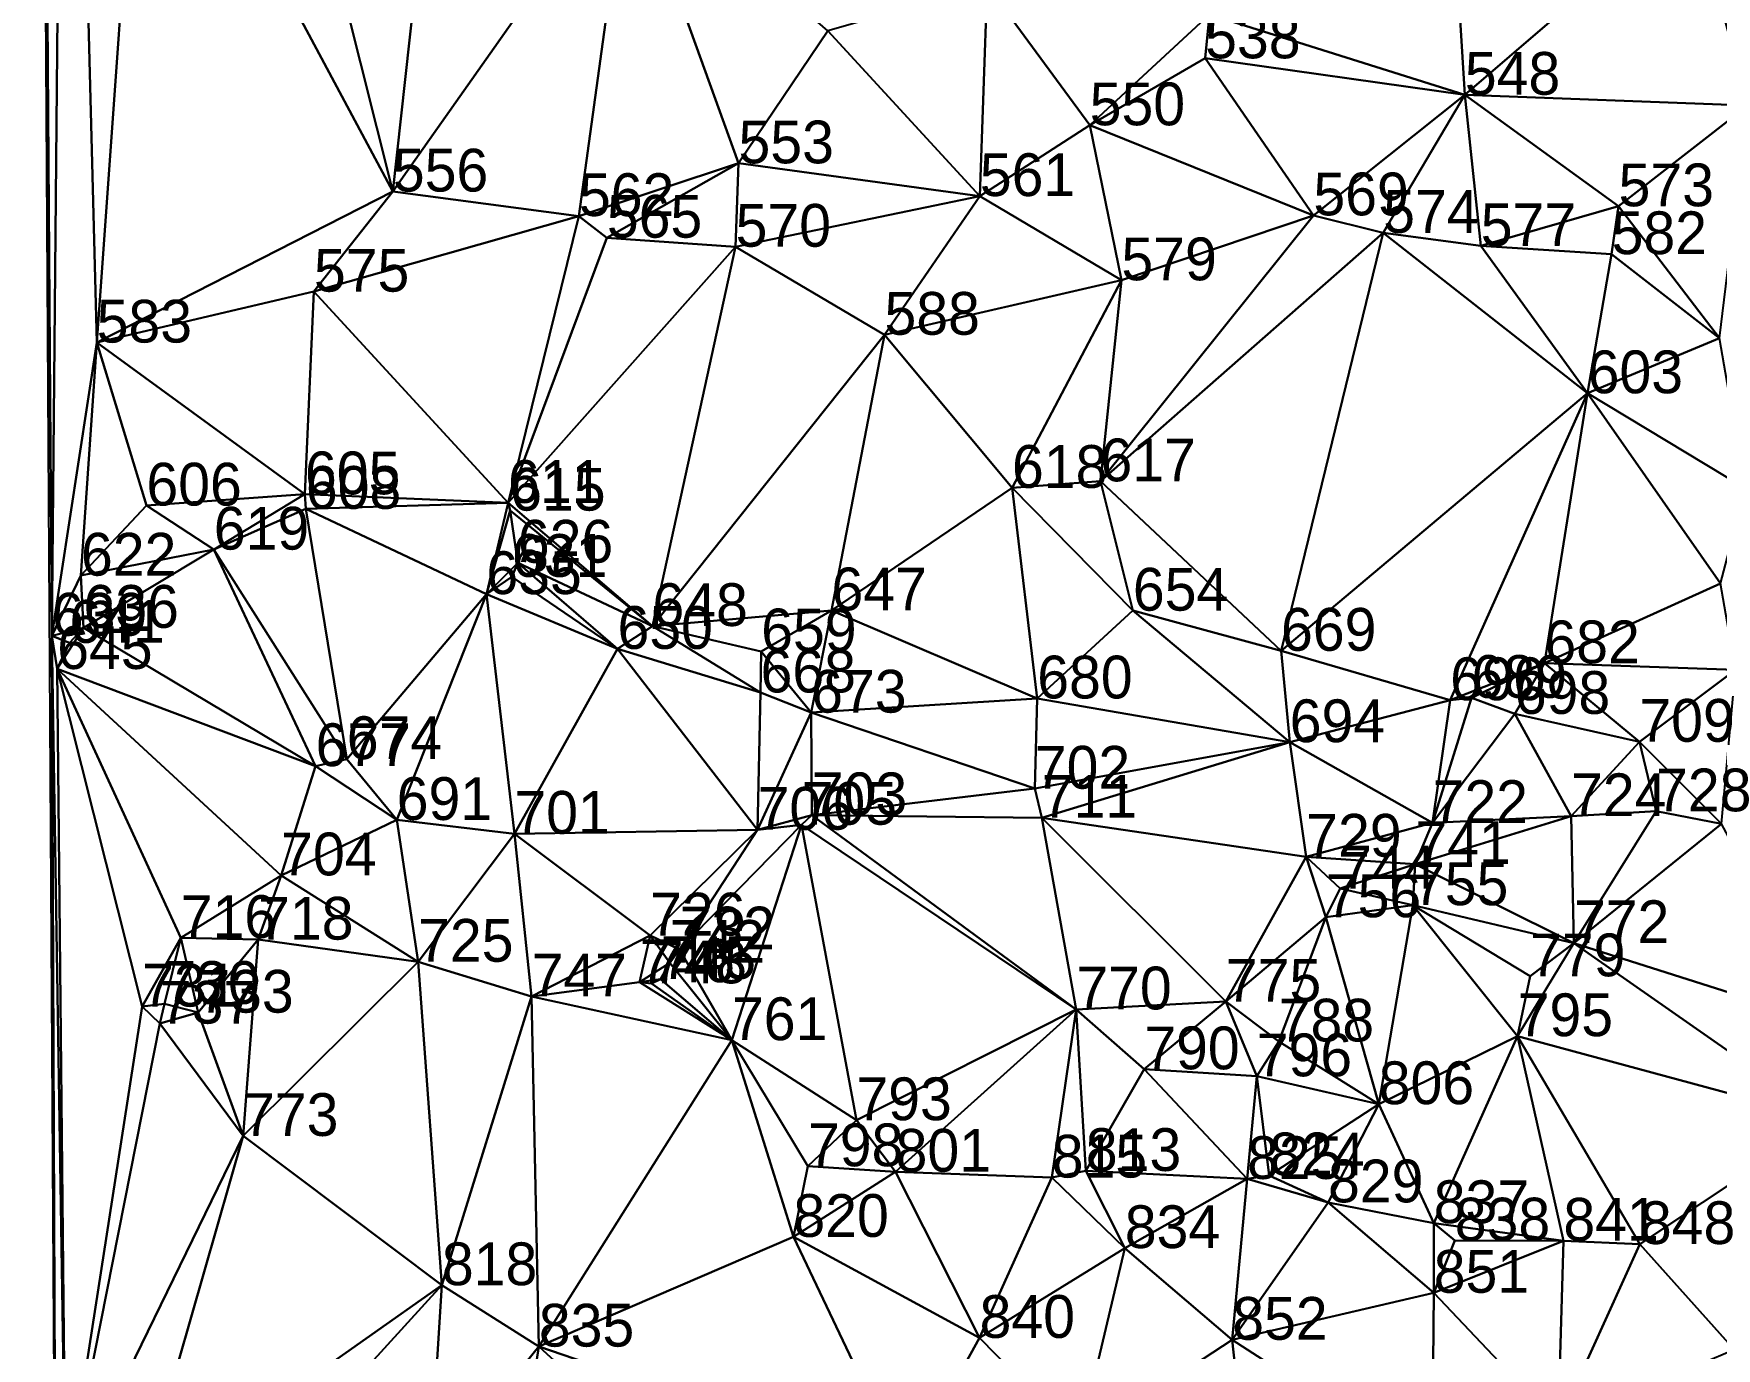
# Model space of a CAD drawing. Header units: metres. Extents: x 1121750 to 1121841, y 512624 to 512853.
# Drawn here: x 1121750.16 to 1121789.51, y 512722.58 to 512753.33 of the extents above; entities that cross this region are included whole.
import ezdxf

# ---------------------------------------------------------------- set-up
doc = ezdxf.new("R2010")
doc.units = ezdxf.units.M
doc.layers.add('shiti', color=10, linetype='CONTINUOUS')
doc.layers.add('zhuji', color=50, linetype='CONTINUOUS')

msp = doc.modelspace()

# ---------------------------------------------------------------- linework, layer by layer
for p in [(1121777.557, 512752.756, 211.41), (1121783.631, 512751.904, 211.73), (1121774.857, 512751.19, 211.65), (1121766.644, 512750.3, 211.87), (1121758.56, 512749.64, 212.17), (1121772.288, 512749.534, 211.84), (1121780.089, 512749.083, 211.49), (1121787.226, 512749.296, 211.69), (1121762.912, 512749.067, 212.13), (1121763.565, 512748.561, 212.31), (1121766.576, 512748.35, 212.01), (1121781.721, 512748.673, 211.8), (1121784.003, 512748.367, 211.86), (1121787.063, 512748.176, 211.78), (1121775.599, 512747.565, 211.88), (1121756.714, 512747.299, 212.17), (1121751.633, 512746.108, 211.97), (1121770.058, 512746.291, 212.01), (1121786.503, 512744.923, 212.01), (1121775.108, 512742.863, 212.28), (1121756.504, 512742.559, 212.93), (1121773.04, 512742.71, 212.33), (1121752.796, 512742.296, 212.4), (1121756.526, 512742.219, 213.07), (1121761.254, 512742.358, 212.24), (1121761.305, 512742.178, 212.37), (1121754.372, 512741.266, 212.91), (1121761.483, 512740.96, 212.97), (1121751.266, 512740.657, 212.64), (1121761.345, 512740.629, 213.08), (1121760.747, 512740.225, 213.27), (1121768.818, 512739.845, 212.71), (1121775.867, 512739.838, 212.62), (1121750.585, 512739.253, 212.88), (1121751.324, 512739.437, 212.73), (1121764.631, 512739.479, 212.27), (1121750.996, 512739.086, 212.77), (1121763.814, 512738.944, 212.21), (1121767.174, 512738.885, 212.81), (1121779.332, 512738.9, 212.7), (1121750.71, 512738.474, 212.98), (1121785.492, 512738.608, 212.51), (1121767.16, 512737.925, 212.88), (1121773.63, 512737.785, 212.85), (1121783.288, 512737.744, 212.68), (1121783.788, 512737.798, 212.59), (1121768.343, 512737.453, 213.1), (1121784.8, 512737.424, 212.42), (1121779.535, 512736.762, 212.92), (1121787.713, 512736.772, 212.51), (1121756.753, 512736.202, 213.03), (1121757.482, 512736.366, 213.17), (1121773.573, 512735.675, 213.12), (1121758.65, 512734.943, 213.09), (1121768.358, 512735.053, 213.28), (1121773.737, 512734.996, 213.13), (1121786.114, 512735.032, 212.77), (1121788.103, 512735.145, 212.69), (1121761.402, 512734.62, 213.33), (1121767.09, 512734.715, 213.14), (1121768.119, 512734.832, 213.23), (1121782.876, 512734.872, 213.02), (1121779.921, 512734.084, 213.09), (1121782.472, 512733.91, 212.9), (1121755.949, 512733.647, 212.97), (1121780.716, 512733.339, 213.02), (1121782.418, 512732.95, 212.94), (1121780.38, 512732.668, 213.16), (1121753.598, 512732.183, 213.1), (1121764.576, 512732.24, 212.99), (1121755.408, 512732.144, 213.16), (1121765.267, 512731.915, 212.76), (1121786.182, 512732.063, 212.63), (1121759.15, 512731.627, 213.88), (1121765.039, 512731.603, 212.9), (1121764.332, 512731.149, 213.35), (1121764.612, 512731.121, 213.17), (1121764.822, 512731.222, 213.02), (1121785.157, 512731.287, 212.53), (1121753.218, 512730.641, 213.38), (1121761.805, 512730.814, 213.79), (1121778.042, 512730.694, 213.41), (1121752.698, 512730.578, 213.3), (1121754.009, 512730.436, 213.58), (1121774.544, 512730.512, 213.36), (1121753.11, 512730.18, 213.45), (1121784.866, 512729.886, 213.09), (1121766.49, 512729.793, 213.23), (1121779.278, 512729.761, 213.35), (1121776.133, 512729.112, 213.47), (1121778.763, 512728.948, 213.49), (1121781.617, 512728.296, 213.3), (1121769.401, 512727.921, 213.49), (1121755.056, 512727.553, 214.05), (1121768.268, 512726.844, 212.85), (1121770.318, 512726.717, 213.79), (1121774.767, 512726.734, 213.68), (1121773.969, 512726.579, 213.74), (1121778.538, 512726.547, 213.53), (1121779.057, 512726.631, 213.49), (1121780.431, 512725.999, 213.55), (1121782.903, 512725.514, 213.31), (1121767.928, 512725.192, 213.54), (1121783.396, 512725.108, 213.2), (1121785.935, 512725.103, 213.29), (1121775.678, 512724.93, 213.71), (1121787.725, 512725.024, 212.97), (1121759.707, 512724.062, 214.02), (1121782.903, 512723.885, 213.38), (1121772.282, 512722.83, 214.07), (1121778.191, 512722.786, 213.76), (1121761.975, 512722.626, 214.11)]:
    msp.add_point(p)
at = {"layer": 'shiti'}
for points in [[(1121750.585, 512739.253), (1121750.9, 512774.298), (1121750.159, 512800.398), (1121750.585, 512739.253)], [(1121750.704, 512710.219), (1121750.585, 512739.253), (1121750.159, 512800.398), (1121750.704, 512710.219)], [(1121751.633, 512746.108), (1121750.9, 512774.298), (1121750.585, 512739.253), (1121751.633, 512746.108)], [(1121752.673, 512760.652), (1121750.9, 512774.298), (1121751.633, 512746.108), (1121752.673, 512760.652)], [(1121758.56, 512749.64), (1121752.673, 512760.652), (1121751.633, 512746.108), (1121758.56, 512749.64)], [(1121755.916, 512760.162), (1121752.673, 512760.652), (1121758.56, 512749.64), (1121755.916, 512760.162)], [(1121759.734, 512760.335), (1121755.916, 512760.162), (1121758.56, 512749.64), (1121759.734, 512760.335)], [(1121764.061, 512757.452), (1121759.734, 512760.335), (1121758.56, 512749.64), (1121764.061, 512757.452)], [(1121764.061, 512757.452), (1121758.56, 512749.64), (1121762.912, 512749.067), (1121764.061, 512757.452)], [(1121766.644, 512750.3), (1121764.061, 512757.452), (1121762.912, 512749.067), (1121766.644, 512750.3)], [(1121768.735, 512753.402), (1121764.061, 512757.452), (1121766.644, 512750.3), (1121768.735, 512753.402)], [(1121783.631, 512751.904), (1121783.342, 512756.561), (1121777.661, 512753.777), (1121783.631, 512751.904)], [(1121783.631, 512751.904), (1121788.962, 512756.486), (1121783.342, 512756.561), (1121783.631, 512751.904)], [(1121790.251, 512751.655), (1121788.962, 512756.486), (1121783.631, 512751.904), (1121790.251, 512751.655)], [(1121772.457, 512754.465), (1121768.735, 512753.402), (1121772.288, 512749.534), (1121772.457, 512754.465)], [(1121774.857, 512751.19), (1121772.457, 512754.465), (1121772.288, 512749.534), (1121774.857, 512751.19)], [(1121777.661, 512753.777), (1121772.457, 512754.465), (1121774.857, 512751.19), (1121777.661, 512753.777)], [(1121777.557, 512752.756), (1121777.661, 512753.777), (1121774.857, 512751.19), (1121777.557, 512752.756)], [(1121777.557, 512752.756), (1121783.631, 512751.904), (1121777.661, 512753.777), (1121777.557, 512752.756)], [(1121772.288, 512749.534), (1121768.735, 512753.402), (1121766.644, 512750.3), (1121772.288, 512749.534)], [(1121777.557, 512752.756), (1121774.857, 512751.19), (1121780.089, 512749.083), (1121777.557, 512752.756)], [(1121780.089, 512749.083), (1121783.631, 512751.904), (1121777.557, 512752.756), (1121780.089, 512749.083)], [(1121781.721, 512748.673), (1121783.631, 512751.904), (1121780.089, 512749.083), (1121781.721, 512748.673)], [(1121781.721, 512748.673), (1121784.003, 512748.367), (1121783.631, 512751.904), (1121781.721, 512748.673)], [(1121787.226, 512749.296), (1121790.251, 512751.655), (1121783.631, 512751.904), (1121787.226, 512749.296)], [(1121784.003, 512748.367), (1121787.226, 512749.296), (1121783.631, 512751.904), (1121784.003, 512748.367)], [(1121789.585, 512746.212), (1121790.251, 512751.655), (1121787.226, 512749.296), (1121789.585, 512746.212)], [(1121775.599, 512747.565), (1121774.857, 512751.19), (1121772.288, 512749.534), (1121775.599, 512747.565)], [(1121780.089, 512749.083), (1121774.857, 512751.19), (1121775.599, 512747.565), (1121780.089, 512749.083)], [(1121766.644, 512750.3), (1121762.912, 512749.067), (1121763.565, 512748.561), (1121766.644, 512750.3)], [(1121766.644, 512750.3), (1121763.565, 512748.561), (1121766.576, 512748.35), (1121766.644, 512750.3)], [(1121772.288, 512749.534), (1121766.644, 512750.3), (1121766.576, 512748.35), (1121772.288, 512749.534)], [(1121756.714, 512747.299), (1121758.56, 512749.64), (1121751.633, 512746.108), (1121756.714, 512747.299)], [(1121762.912, 512749.067), (1121758.56, 512749.64), (1121756.714, 512747.299), (1121762.912, 512749.067)], [(1121772.288, 512749.534), (1121766.576, 512748.35), (1121770.058, 512746.291), (1121772.288, 512749.534)], [(1121775.599, 512747.565), (1121772.288, 512749.534), (1121770.058, 512746.291), (1121775.599, 512747.565)], [(1121775.108, 512742.863), (1121780.089, 512749.083), (1121775.599, 512747.565), (1121775.108, 512742.863)], [(1121781.721, 512748.673), (1121780.089, 512749.083), (1121775.108, 512742.863), (1121781.721, 512748.673)], [(1121787.063, 512748.176), (1121787.226, 512749.296), (1121784.003, 512748.367), (1121787.063, 512748.176)], [(1121787.063, 512748.176), (1121789.585, 512746.212), (1121787.226, 512749.296), (1121787.063, 512748.176)], [(1121761.254, 512742.358), (1121762.912, 512749.067), (1121756.714, 512747.299), (1121761.254, 512742.358)], [(1121763.565, 512748.561), (1121762.912, 512749.067), (1121761.254, 512742.358), (1121763.565, 512748.561)], [(1121766.576, 512748.35), (1121763.565, 512748.561), (1121761.254, 512742.358), (1121766.576, 512748.35)], [(1121764.631, 512739.479), (1121766.576, 512748.35), (1121761.254, 512742.358), (1121764.631, 512739.479)], [(1121770.058, 512746.291), (1121766.576, 512748.35), (1121764.631, 512739.479), (1121770.058, 512746.291)], [(1121779.332, 512738.9), (1121781.721, 512748.673), (1121775.108, 512742.863), (1121779.332, 512738.9)], [(1121786.503, 512744.923), (1121781.721, 512748.673), (1121779.332, 512738.9), (1121786.503, 512744.923)], [(1121786.503, 512744.923), (1121784.003, 512748.367), (1121781.721, 512748.673), (1121786.503, 512744.923)], [(1121786.503, 512744.923), (1121787.063, 512748.176), (1121784.003, 512748.367), (1121786.503, 512744.923)], [(1121786.503, 512744.923), (1121789.585, 512746.212), (1121787.063, 512748.176), (1121786.503, 512744.923)], [(1121775.599, 512747.565), (1121770.058, 512746.291), (1121773.04, 512742.71), (1121775.599, 512747.565)], [(1121775.108, 512742.863), (1121775.599, 512747.565), (1121773.04, 512742.71), (1121775.108, 512742.863)], [(1121756.714, 512747.299), (1121751.633, 512746.108), (1121756.504, 512742.559), (1121756.714, 512747.299)], [(1121761.254, 512742.358), (1121756.714, 512747.299), (1121756.504, 512742.559), (1121761.254, 512742.358)], [(1121751.266, 512740.657), (1121751.633, 512746.108), (1121750.585, 512739.253), (1121751.266, 512740.657)], [(1121752.796, 512742.296), (1121751.633, 512746.108), (1121751.266, 512740.657), (1121752.796, 512742.296)], [(1121756.504, 512742.559), (1121751.633, 512746.108), (1121752.796, 512742.296), (1121756.504, 512742.559)], [(1121768.818, 512739.845), (1121770.058, 512746.291), (1121764.631, 512739.479), (1121768.818, 512739.845)], [(1121773.04, 512742.71), (1121770.058, 512746.291), (1121768.818, 512739.845), (1121773.04, 512742.71)], [(1121786.503, 512744.923), (1121790.196, 512742.696), (1121789.585, 512746.212), (1121786.503, 512744.923)], [(1121786.503, 512744.923), (1121779.332, 512738.9), (1121783.288, 512737.744), (1121786.503, 512744.923)], [(1121785.492, 512738.608), (1121786.503, 512744.923), (1121783.288, 512737.744), (1121785.492, 512738.608)], [(1121785.492, 512738.608), (1121789.61, 512740.473), (1121786.503, 512744.923), (1121785.492, 512738.608)], [(1121789.61, 512740.473), (1121790.196, 512742.696), (1121786.503, 512744.923), (1121789.61, 512740.473)], [(1121775.108, 512742.863), (1121773.04, 512742.71), (1121775.867, 512739.838), (1121775.108, 512742.863)], [(1121779.332, 512738.9), (1121775.108, 512742.863), (1121775.867, 512739.838), (1121779.332, 512738.9)], [(1121756.504, 512742.559), (1121752.796, 512742.296), (1121754.372, 512741.266), (1121756.504, 512742.559)], [(1121756.526, 512742.219), (1121756.504, 512742.559), (1121754.372, 512741.266), (1121756.526, 512742.219)], [(1121761.254, 512742.358), (1121756.504, 512742.559), (1121756.526, 512742.219), (1121761.254, 512742.358)], [(1121773.63, 512737.785), (1121773.04, 512742.71), (1121768.818, 512739.845), (1121773.63, 512737.785)], [(1121775.867, 512739.838), (1121773.04, 512742.71), (1121773.63, 512737.785), (1121775.867, 512739.838)], [(1121754.372, 512741.266), (1121752.796, 512742.296), (1121751.266, 512740.657), (1121754.372, 512741.266)], [(1121756.526, 512742.219), (1121754.372, 512741.266), (1121757.482, 512736.366), (1121756.526, 512742.219)], [(1121760.747, 512740.225), (1121761.254, 512742.358), (1121756.526, 512742.219), (1121760.747, 512740.225)], [(1121760.747, 512740.225), (1121756.526, 512742.219), (1121757.482, 512736.366), (1121760.747, 512740.225)], [(1121761.305, 512742.178), (1121761.254, 512742.358), (1121760.747, 512740.225), (1121761.305, 512742.178)], [(1121761.483, 512740.96), (1121761.305, 512742.178), (1121760.747, 512740.225), (1121761.483, 512740.96)], [(1121764.631, 512739.479), (1121761.254, 512742.358), (1121761.305, 512742.178), (1121764.631, 512739.479)], [(1121764.631, 512739.479), (1121761.305, 512742.178), (1121761.483, 512740.96), (1121764.631, 512739.479)], [(1121754.372, 512741.266), (1121751.266, 512740.657), (1121751.324, 512739.437), (1121754.372, 512741.266)], [(1121756.753, 512736.202), (1121754.372, 512741.266), (1121751.324, 512739.437), (1121756.753, 512736.202)], [(1121757.482, 512736.366), (1121754.372, 512741.266), (1121756.753, 512736.202), (1121757.482, 512736.366)], [(1121761.345, 512740.629), (1121761.483, 512740.96), (1121760.747, 512740.225), (1121761.345, 512740.629)], [(1121761.483, 512740.96), (1121761.345, 512740.629), (1121763.814, 512738.944), (1121761.483, 512740.96)], [(1121763.814, 512738.944), (1121764.631, 512739.479), (1121761.483, 512740.96), (1121763.814, 512738.944)], [(1121751.324, 512739.437), (1121751.266, 512740.657), (1121750.585, 512739.253), (1121751.324, 512739.437)], [(1121761.345, 512740.629), (1121760.747, 512740.225), (1121763.814, 512738.944), (1121761.345, 512740.629)], [(1121789.962, 512738.455), (1121789.61, 512740.473), (1121785.492, 512738.608), (1121789.962, 512738.455)], [(1121760.747, 512740.225), (1121757.482, 512736.366), (1121758.65, 512734.943), (1121760.747, 512740.225)], [(1121761.402, 512734.62), (1121760.747, 512740.225), (1121758.65, 512734.943), (1121761.402, 512734.62)], [(1121763.814, 512738.944), (1121760.747, 512740.225), (1121761.402, 512734.62), (1121763.814, 512738.944)], [(1121767.174, 512738.885), (1121768.818, 512739.845), (1121764.631, 512739.479), (1121767.174, 512738.885)], [(1121768.343, 512737.453), (1121768.818, 512739.845), (1121767.174, 512738.885), (1121768.343, 512737.453)], [(1121773.63, 512737.785), (1121768.818, 512739.845), (1121768.343, 512737.453), (1121773.63, 512737.785)], [(1121779.535, 512736.762), (1121775.867, 512739.838), (1121773.63, 512737.785), (1121779.535, 512736.762)], [(1121779.332, 512738.9), (1121775.867, 512739.838), (1121779.535, 512736.762), (1121779.332, 512738.9)], [(1121750.996, 512739.086), (1121751.324, 512739.437), (1121750.585, 512739.253), (1121750.996, 512739.086)], [(1121750.9, 512719.029), (1121750.585, 512739.253), (1121750.704, 512710.219), (1121750.9, 512719.029)], [(1121750.71, 512738.474), (1121750.585, 512739.253), (1121750.9, 512719.029), (1121750.71, 512738.474)], [(1121750.996, 512739.086), (1121750.585, 512739.253), (1121750.71, 512738.474), (1121750.996, 512739.086)], [(1121751.324, 512739.437), (1121750.996, 512739.086), (1121750.71, 512738.474), (1121751.324, 512739.437)], [(1121756.753, 512736.202), (1121751.324, 512739.437), (1121750.71, 512738.474), (1121756.753, 512736.202)], [(1121764.631, 512739.479), (1121763.814, 512738.944), (1121767.16, 512737.925), (1121764.631, 512739.479)], [(1121767.16, 512737.925), (1121767.174, 512738.885), (1121764.631, 512739.479), (1121767.16, 512737.925)], [(1121767.09, 512734.715), (1121763.814, 512738.944), (1121761.402, 512734.62), (1121767.09, 512734.715)], [(1121767.16, 512737.925), (1121763.814, 512738.944), (1121767.09, 512734.715), (1121767.16, 512737.925)], [(1121767.174, 512738.885), (1121767.16, 512737.925), (1121768.343, 512737.453), (1121767.174, 512738.885)], [(1121783.288, 512737.744), (1121779.332, 512738.9), (1121779.535, 512736.762), (1121783.288, 512737.744)], [(1121752.698, 512730.578), (1121750.71, 512738.474), (1121750.9, 512719.029), (1121752.698, 512730.578)], [(1121753.598, 512732.183), (1121750.71, 512738.474), (1121752.698, 512730.578), (1121753.598, 512732.183)], [(1121755.949, 512733.647), (1121750.71, 512738.474), (1121753.598, 512732.183), (1121755.949, 512733.647)], [(1121756.753, 512736.202), (1121750.71, 512738.474), (1121755.949, 512733.647), (1121756.753, 512736.202)], [(1121785.492, 512738.608), (1121783.288, 512737.744), (1121783.788, 512737.798), (1121785.492, 512738.608)], [(1121785.492, 512738.608), (1121783.788, 512737.798), (1121784.8, 512737.424), (1121785.492, 512738.608)], [(1121784.8, 512737.424), (1121787.713, 512736.772), (1121785.492, 512738.608), (1121784.8, 512737.424)], [(1121787.713, 512736.772), (1121789.962, 512738.455), (1121785.492, 512738.608), (1121787.713, 512736.772)], [(1121789.635, 512734.854), (1121789.962, 512738.455), (1121787.713, 512736.772), (1121789.635, 512734.854)], [(1121768.343, 512737.453), (1121767.16, 512737.925), (1121767.09, 512734.715), (1121768.343, 512737.453)], [(1121773.573, 512735.675), (1121773.63, 512737.785), (1121768.343, 512737.453), (1121773.573, 512735.675)], [(1121779.535, 512736.762), (1121773.63, 512737.785), (1121773.573, 512735.675), (1121779.535, 512736.762)], [(1121782.876, 512734.872), (1121783.288, 512737.744), (1121779.535, 512736.762), (1121782.876, 512734.872)], [(1121783.788, 512737.798), (1121783.288, 512737.744), (1121782.876, 512734.872), (1121783.788, 512737.798)], [(1121784.8, 512737.424), (1121783.788, 512737.798), (1121782.876, 512734.872), (1121784.8, 512737.424)], [(1121768.358, 512735.053), (1121768.343, 512737.453), (1121767.09, 512734.715), (1121768.358, 512735.053)], [(1121773.573, 512735.675), (1121768.343, 512737.453), (1121768.358, 512735.053), (1121773.573, 512735.675)], [(1121786.114, 512735.032), (1121784.8, 512737.424), (1121782.876, 512734.872), (1121786.114, 512735.032)], [(1121787.713, 512736.772), (1121784.8, 512737.424), (1121786.114, 512735.032), (1121787.713, 512736.772)], [(1121779.535, 512736.762), (1121773.573, 512735.675), (1121773.737, 512734.996), (1121779.535, 512736.762)], [(1121779.921, 512734.084), (1121779.535, 512736.762), (1121773.737, 512734.996), (1121779.921, 512734.084)], [(1121782.876, 512734.872), (1121779.535, 512736.762), (1121779.921, 512734.084), (1121782.876, 512734.872)], [(1121788.103, 512735.145), (1121787.713, 512736.772), (1121786.114, 512735.032), (1121788.103, 512735.145)], [(1121788.103, 512735.145), (1121789.635, 512734.854), (1121787.713, 512736.772), (1121788.103, 512735.145)], [(1121758.65, 512734.943), (1121756.753, 512736.202), (1121755.949, 512733.647), (1121758.65, 512734.943)], [(1121758.65, 512734.943), (1121757.482, 512736.366), (1121756.753, 512736.202), (1121758.65, 512734.943)], [(1121773.737, 512734.996), (1121773.573, 512735.675), (1121768.358, 512735.053), (1121773.737, 512734.996)], [(1121758.65, 512734.943), (1121755.949, 512733.647), (1121759.15, 512731.627), (1121758.65, 512734.943)], [(1121758.65, 512734.943), (1121759.15, 512731.627), (1121761.402, 512734.62), (1121758.65, 512734.943)], [(1121768.358, 512735.053), (1121767.09, 512734.715), (1121768.119, 512734.832), (1121768.358, 512735.053)], [(1121774.544, 512730.512), (1121768.358, 512735.053), (1121768.119, 512734.832), (1121774.544, 512730.512)], [(1121773.737, 512734.996), (1121768.358, 512735.053), (1121774.544, 512730.512), (1121773.737, 512734.996)], [(1121778.042, 512730.694), (1121773.737, 512734.996), (1121774.544, 512730.512), (1121778.042, 512730.694)], [(1121779.921, 512734.084), (1121773.737, 512734.996), (1121778.042, 512730.694), (1121779.921, 512734.084)], [(1121786.114, 512735.032), (1121782.876, 512734.872), (1121782.472, 512733.91), (1121786.114, 512735.032)], [(1121786.182, 512732.063), (1121786.114, 512735.032), (1121782.472, 512733.91), (1121786.182, 512732.063)], [(1121788.103, 512735.145), (1121786.114, 512735.032), (1121786.182, 512732.063), (1121788.103, 512735.145)], [(1121786.182, 512732.063), (1121789.635, 512734.854), (1121788.103, 512735.145), (1121786.182, 512732.063)], [(1121761.402, 512734.62), (1121759.15, 512731.627), (1121761.805, 512730.814), (1121761.402, 512734.62)], [(1121767.09, 512734.715), (1121761.402, 512734.62), (1121764.576, 512732.24), (1121767.09, 512734.715)], [(1121764.576, 512732.24), (1121761.402, 512734.62), (1121761.805, 512730.814), (1121764.576, 512732.24)], [(1121765.267, 512731.915), (1121767.09, 512734.715), (1121764.576, 512732.24), (1121765.267, 512731.915)], [(1121768.119, 512734.832), (1121767.09, 512734.715), (1121765.267, 512731.915), (1121768.119, 512734.832)], [(1121766.49, 512729.793), (1121768.119, 512734.832), (1121765.267, 512731.915), (1121766.49, 512729.793)], [(1121768.119, 512734.832), (1121766.49, 512729.793), (1121769.401, 512727.921), (1121768.119, 512734.832)], [(1121774.544, 512730.512), (1121768.119, 512734.832), (1121769.401, 512727.921), (1121774.544, 512730.512)], [(1121782.472, 512733.91), (1121782.876, 512734.872), (1121779.921, 512734.084), (1121782.472, 512733.91)], [(1121792.163, 512730.161), (1121789.635, 512734.854), (1121786.182, 512732.063), (1121792.163, 512730.161)], [(1121780.38, 512732.668), (1121779.921, 512734.084), (1121778.042, 512730.694), (1121780.38, 512732.668)], [(1121780.716, 512733.339), (1121779.921, 512734.084), (1121780.38, 512732.668), (1121780.716, 512733.339)], [(1121782.472, 512733.91), (1121779.921, 512734.084), (1121780.716, 512733.339), (1121782.472, 512733.91)], [(1121782.472, 512733.91), (1121780.716, 512733.339), (1121782.418, 512732.95), (1121782.472, 512733.91)], [(1121786.182, 512732.063), (1121782.472, 512733.91), (1121782.418, 512732.95), (1121786.182, 512732.063)], [(1121755.408, 512732.144), (1121755.949, 512733.647), (1121753.598, 512732.183), (1121755.408, 512732.144)], [(1121759.15, 512731.627), (1121755.949, 512733.647), (1121755.408, 512732.144), (1121759.15, 512731.627)], [(1121782.418, 512732.95), (1121780.716, 512733.339), (1121780.38, 512732.668), (1121782.418, 512732.95)], [(1121782.418, 512732.95), (1121780.38, 512732.668), (1121781.617, 512728.296), (1121782.418, 512732.95)], [(1121782.418, 512732.95), (1121781.617, 512728.296), (1121784.866, 512729.886), (1121782.418, 512732.95)], [(1121785.157, 512731.287), (1121782.418, 512732.95), (1121784.866, 512729.886), (1121785.157, 512731.287)], [(1121785.157, 512731.287), (1121786.182, 512732.063), (1121782.418, 512732.95), (1121785.157, 512731.287)], [(1121779.278, 512729.761), (1121780.38, 512732.668), (1121778.042, 512730.694), (1121779.278, 512729.761)], [(1121781.617, 512728.296), (1121780.38, 512732.668), (1121779.278, 512729.761), (1121781.617, 512728.296)], [(1121753.218, 512730.641), (1121753.598, 512732.183), (1121752.698, 512730.578), (1121753.218, 512730.641)], [(1121754.009, 512730.436), (1121753.598, 512732.183), (1121753.218, 512730.641), (1121754.009, 512730.436)], [(1121755.408, 512732.144), (1121753.598, 512732.183), (1121754.009, 512730.436), (1121755.408, 512732.144)], [(1121764.332, 512731.149), (1121764.576, 512732.24), (1121761.805, 512730.814), (1121764.332, 512731.149)], [(1121765.039, 512731.603), (1121764.576, 512732.24), (1121764.332, 512731.149), (1121765.039, 512731.603)], [(1121765.267, 512731.915), (1121764.576, 512732.24), (1121765.039, 512731.603), (1121765.267, 512731.915)], [(1121755.408, 512732.144), (1121754.009, 512730.436), (1121755.056, 512727.553), (1121755.408, 512732.144)], [(1121755.408, 512732.144), (1121755.056, 512727.553), (1121759.15, 512731.627), (1121755.408, 512732.144)], [(1121766.49, 512729.793), (1121765.267, 512731.915), (1121765.039, 512731.603), (1121766.49, 512729.793)], [(1121786.182, 512732.063), (1121784.866, 512729.886), (1121792.097, 512727.931), (1121786.182, 512732.063)], [(1121786.182, 512732.063), (1121785.157, 512731.287), (1121784.866, 512729.886), (1121786.182, 512732.063)], [(1121792.097, 512727.931), (1121792.163, 512730.161), (1121786.182, 512732.063), (1121792.097, 512727.931)], [(1121759.15, 512731.627), (1121755.056, 512727.553), (1121759.707, 512724.062), (1121759.15, 512731.627)], [(1121761.805, 512730.814), (1121759.15, 512731.627), (1121759.707, 512724.062), (1121761.805, 512730.814)], [(1121764.822, 512731.222), (1121765.039, 512731.603), (1121764.332, 512731.149), (1121764.822, 512731.222)], [(1121765.039, 512731.603), (1121764.822, 512731.222), (1121766.49, 512729.793), (1121765.039, 512731.603)], [(1121764.332, 512731.149), (1121761.805, 512730.814), (1121766.49, 512729.793), (1121764.332, 512731.149)], [(1121764.822, 512731.222), (1121764.332, 512731.149), (1121764.612, 512731.121), (1121764.822, 512731.222)], [(1121764.612, 512731.121), (1121764.332, 512731.149), (1121766.49, 512729.793), (1121764.612, 512731.121)], [(1121764.822, 512731.222), (1121764.612, 512731.121), (1121766.49, 512729.793), (1121764.822, 512731.222)], [(1121753.218, 512730.641), (1121752.698, 512730.578), (1121753.11, 512730.18), (1121753.218, 512730.641)], [(1121754.009, 512730.436), (1121753.218, 512730.641), (1121753.11, 512730.18), (1121754.009, 512730.436)], [(1121761.805, 512730.814), (1121759.707, 512724.062), (1121761.975, 512722.626), (1121761.805, 512730.814)], [(1121766.49, 512729.793), (1121761.805, 512730.814), (1121761.975, 512722.626), (1121766.49, 512729.793)], [(1121776.133, 512729.112), (1121778.042, 512730.694), (1121774.544, 512730.512), (1121776.133, 512729.112)], [(1121778.763, 512728.948), (1121778.042, 512730.694), (1121776.133, 512729.112), (1121778.763, 512728.948)], [(1121779.278, 512729.761), (1121778.042, 512730.694), (1121778.763, 512728.948), (1121779.278, 512729.761)], [(1121753.11, 512730.18), (1121752.698, 512730.578), (1121750.9, 512719.029), (1121753.11, 512730.18)], [(1121754.009, 512730.436), (1121753.11, 512730.18), (1121755.056, 512727.553), (1121754.009, 512730.436)], [(1121774.544, 512730.512), (1121769.401, 512727.921), (1121770.318, 512726.717), (1121774.544, 512730.512)], [(1121774.544, 512730.512), (1121770.318, 512726.717), (1121773.969, 512726.579), (1121774.544, 512730.512)], [(1121774.767, 512726.734), (1121774.544, 512730.512), (1121773.969, 512726.579), (1121774.767, 512726.734)], [(1121776.133, 512729.112), (1121774.544, 512730.512), (1121774.767, 512726.734), (1121776.133, 512729.112)], [(1121753.11, 512730.18), (1121750.9, 512719.029), (1121755.056, 512727.553), (1121753.11, 512730.18)], [(1121784.866, 512729.886), (1121781.617, 512728.296), (1121782.903, 512725.514), (1121784.866, 512729.886)], [(1121784.866, 512729.886), (1121782.903, 512725.514), (1121785.935, 512725.103), (1121784.866, 512729.886)], [(1121784.866, 512729.886), (1121785.935, 512725.103), (1121787.725, 512725.024), (1121784.866, 512729.886)], [(1121792.097, 512727.931), (1121784.866, 512729.886), (1121787.725, 512725.024), (1121792.097, 512727.931)], [(1121767.928, 512725.192), (1121766.49, 512729.793), (1121761.975, 512722.626), (1121767.928, 512725.192)], [(1121768.268, 512726.844), (1121766.49, 512729.793), (1121767.928, 512725.192), (1121768.268, 512726.844)], [(1121769.401, 512727.921), (1121766.49, 512729.793), (1121768.268, 512726.844), (1121769.401, 512727.921)], [(1121781.617, 512728.296), (1121779.278, 512729.761), (1121778.763, 512728.948), (1121781.617, 512728.296)], [(1121776.133, 512729.112), (1121774.767, 512726.734), (1121778.538, 512726.547), (1121776.133, 512729.112)], [(1121778.763, 512728.948), (1121776.133, 512729.112), (1121778.538, 512726.547), (1121778.763, 512728.948)], [(1121778.763, 512728.948), (1121778.538, 512726.547), (1121779.057, 512726.631), (1121778.763, 512728.948)], [(1121778.763, 512728.948), (1121779.057, 512726.631), (1121781.617, 512728.296), (1121778.763, 512728.948)], [(1121781.617, 512728.296), (1121779.057, 512726.631), (1121780.431, 512725.999), (1121781.617, 512728.296)], [(1121781.617, 512728.296), (1121780.431, 512725.999), (1121782.903, 512725.514), (1121781.617, 512728.296)], [(1121769.401, 512727.921), (1121768.268, 512726.844), (1121770.318, 512726.717), (1121769.401, 512727.921)], [(1121792.097, 512727.931), (1121787.725, 512725.024), (1121789.93, 512722.558), (1121792.097, 512727.931)], [(1121755.056, 512727.553), (1121750.9, 512719.029), (1121752.629, 512719.07), (1121755.056, 512727.553)], [(1121759.707, 512724.062), (1121755.056, 512727.553), (1121752.629, 512719.07), (1121759.707, 512724.062)], [(1121770.318, 512726.717), (1121768.268, 512726.844), (1121767.928, 512725.192), (1121770.318, 512726.717)], [(1121770.318, 512726.717), (1121767.928, 512725.192), (1121772.282, 512722.83), (1121770.318, 512726.717)], [(1121773.969, 512726.579), (1121770.318, 512726.717), (1121772.282, 512722.83), (1121773.969, 512726.579)], [(1121774.767, 512726.734), (1121773.969, 512726.579), (1121775.678, 512724.93), (1121774.767, 512726.734)], [(1121774.767, 512726.734), (1121775.678, 512724.93), (1121778.538, 512726.547), (1121774.767, 512726.734)], [(1121773.969, 512726.579), (1121772.282, 512722.83), (1121775.678, 512724.93), (1121773.969, 512726.579)], [(1121778.538, 512726.547), (1121775.678, 512724.93), (1121778.191, 512722.786), (1121778.538, 512726.547)], [(1121780.431, 512725.999), (1121778.538, 512726.547), (1121778.191, 512722.786), (1121780.431, 512725.999)], [(1121779.057, 512726.631), (1121778.538, 512726.547), (1121780.431, 512725.999), (1121779.057, 512726.631)], [(1121782.903, 512723.885), (1121780.431, 512725.999), (1121778.191, 512722.786), (1121782.903, 512723.885)], [(1121782.903, 512725.514), (1121780.431, 512725.999), (1121782.903, 512723.885), (1121782.903, 512725.514)], [(1121783.396, 512725.108), (1121782.903, 512725.514), (1121782.903, 512723.885), (1121783.396, 512725.108)], [(1121785.935, 512725.103), (1121782.903, 512725.514), (1121783.396, 512725.108), (1121785.935, 512725.103)], [(1121767.928, 512725.192), (1121761.975, 512722.626), (1121770.552, 512719.69), (1121767.928, 512725.192)], [(1121772.282, 512722.83), (1121767.928, 512725.192), (1121770.552, 512719.69), (1121772.282, 512722.83)], [(1121783.396, 512725.108), (1121782.903, 512723.885), (1121785.935, 512725.103), (1121783.396, 512725.108)], [(1121785.935, 512725.103), (1121782.903, 512723.885), (1121785.812, 512720.813), (1121785.935, 512725.103)], [(1121787.725, 512725.024), (1121785.935, 512725.103), (1121785.812, 512720.813), (1121787.725, 512725.024)], [(1121775.678, 512724.93), (1121772.282, 512722.83), (1121774.616, 512720.444), (1121775.678, 512724.93)], [(1121778.191, 512722.786), (1121775.678, 512724.93), (1121774.616, 512720.444), (1121778.191, 512722.786)], [(1121789.93, 512722.558), (1121787.725, 512725.024), (1121785.812, 512720.813), (1121789.93, 512722.558)], [(1121759.707, 512724.062), (1121752.629, 512719.07), (1121754.463, 512718.311), (1121759.707, 512724.062)], [(1121759.415, 512719.461), (1121759.707, 512724.062), (1121754.463, 512718.311), (1121759.415, 512719.461)], [(1121761.975, 512722.626), (1121759.707, 512724.062), (1121759.415, 512719.461), (1121761.975, 512722.626)], [(1121782.903, 512723.885), (1121778.191, 512722.786), (1121782.869, 512719.765), (1121782.903, 512723.885)], [(1121785.812, 512720.813), (1121782.903, 512723.885), (1121782.869, 512719.765), (1121785.812, 512720.813)], [(1121774.616, 512720.444), (1121772.282, 512722.83), (1121770.552, 512719.69), (1121774.616, 512720.444)], [(1121778.488, 512720.038), (1121778.191, 512722.786), (1121774.616, 512720.444), (1121778.488, 512720.038)], [(1121782.869, 512719.765), (1121778.191, 512722.786), (1121778.488, 512720.038), (1121782.869, 512719.765)], [(1121760.831, 512715.251), (1121761.975, 512722.626), (1121759.415, 512719.461), (1121760.831, 512715.251)], [(1121768.42, 512716.727), (1121761.975, 512722.626), (1121760.831, 512715.251), (1121768.42, 512716.727)], [(1121770.552, 512719.69), (1121761.975, 512722.626), (1121768.42, 512716.727), (1121770.552, 512719.69)]]:
    msp.add_lwpolyline(points, dxfattribs=at)

# ---------------------------------------------------------------- texts
at = {"layer": 'zhuji'}
for s, p in [('538', (1121777.557, 512752.756)), ('548', (1121783.631, 512751.904)), ('550', (1121774.857, 512751.19)), ('553', (1121766.644, 512750.3)), ('556', (1121758.56, 512749.64)), ('561', (1121772.288, 512749.534)), ('573', (1121787.226, 512749.296)), ('562', (1121762.912, 512749.067)), ('569', (1121780.089, 512749.083)), ('565', (1121763.565, 512748.561)), ('574', (1121781.721, 512748.673)), ('570', (1121766.576, 512748.35)), ('577', (1121784.003, 512748.367)), ('582', (1121787.063, 512748.176)), ('575', (1121756.714, 512747.299)), ('579', (1121775.599, 512747.565)), ('583', (1121751.633, 512746.108)), ('588', (1121770.058, 512746.291)), ('603', (1121786.503, 512744.923)), ('605', (1121756.504, 512742.559)), ('618', (1121773.04, 512742.71)), ('617', (1121775.108, 512742.863)), ('606', (1121752.796, 512742.296)), ('608', (1121756.526, 512742.219)), ('611', (1121761.254, 512742.358)), ('615', (1121761.305, 512742.178)), ('619', (1121754.372, 512741.266)), ('622', (1121751.266, 512740.657)), ('631', (1121761.345, 512740.629)), ('626', (1121761.483, 512740.96)), ('635', (1121760.747, 512740.225)), ('647', (1121768.818, 512739.845)), ('654', (1121775.867, 512739.838)), ('636', (1121751.324, 512739.437)), ('648', (1121764.631, 512739.479)), ('639', (1121750.585, 512739.253)), ('641', (1121750.996, 512739.086)), ('650', (1121763.814, 512738.944)), ('659', (1121767.174, 512738.885)), ('669', (1121779.332, 512738.9)), ('645', (1121750.71, 512738.474)), ('682', (1121785.492, 512738.608)), ('668', (1121767.16, 512737.925)), ('673', (1121768.343, 512737.453)), ('680', (1121773.63, 512737.785)), ('690', (1121783.288, 512737.744)), ('689', (1121783.788, 512737.798)), ('698', (1121784.8, 512737.424)), ('694', (1121779.535, 512736.762)), ('709', (1121787.713, 512736.772)), ('674', (1121757.482, 512736.366)), ('677', (1121756.753, 512736.202)), ('702', (1121773.573, 512735.675)), ('728', (1121788.103, 512735.145)), ('691', (1121758.65, 512734.943)), ('706', (1121767.09, 512734.715)), ('705', (1121768.119, 512734.832)), ('703', (1121768.358, 512735.053)), ('711', (1121773.737, 512734.996)), ('722', (1121782.876, 512734.872)), ('724', (1121786.114, 512735.032)), ('701', (1121761.402, 512734.62)), ('729', (1121779.921, 512734.084)), ('704', (1121755.949, 512733.647)), ('741', (1121782.472, 512733.91)), ('744', (1121780.716, 512733.339)), ('755', (1121782.418, 512732.95)), ('756', (1121780.38, 512732.668)), ('716', (1121753.598, 512732.183)), ('718', (1121755.408, 512732.144)), ('726', (1121764.576, 512732.24)), ('772', (1121786.182, 512732.063)), ('725', (1121759.15, 512731.627)), ('742', (1121765.039, 512731.603)), ('732', (1121765.267, 512731.915)), ('746', (1121764.332, 512731.149)), ('745', (1121764.822, 512731.222)), ('779', (1121785.157, 512731.287)), ('747', (1121761.805, 512730.814)), ('748', (1121764.612, 512731.121)), ('731', (1121752.698, 512730.578)), ('730', (1121753.218, 512730.641)), ('733', (1121754.009, 512730.436)), ('770', (1121774.544, 512730.512)), ('775', (1121778.042, 512730.694)), ('737', (1121753.11, 512730.18)), ('761', (1121766.49, 512729.793)), ('788', (1121779.278, 512729.761)), ('795', (1121784.866, 512729.886)), ('790', (1121776.133, 512729.112)), ('796', (1121778.763, 512728.948)), ('806', (1121781.617, 512728.296)), ('793', (1121769.401, 512727.921)), ('773', (1121755.056, 512727.553)), ('798', (1121768.268, 512726.844)), ('801', (1121770.318, 512726.717)), ('815', (1121773.969, 512726.579)), ('813', (1121774.767, 512726.734)), ('825', (1121778.538, 512726.547)), ('824', (1121779.057, 512726.631)), ('829', (1121780.431, 512725.999)), ('837', (1121782.903, 512725.514)), ('820', (1121767.928, 512725.192)), ('834', (1121775.678, 512724.93)), ('838', (1121783.396, 512725.108)), ('841', (1121785.935, 512725.103)), ('848', (1121787.725, 512725.024)), ('818', (1121759.707, 512724.062)), ('851', (1121782.903, 512723.885)), ('835', (1121761.975, 512722.626)), ('840', (1121772.282, 512722.83)), ('852', (1121778.191, 512722.786))]:
    msp.add_text(s, height=1, dxfattribs=at).set_placement(p)

doc.saveas('drawing.dxf')
